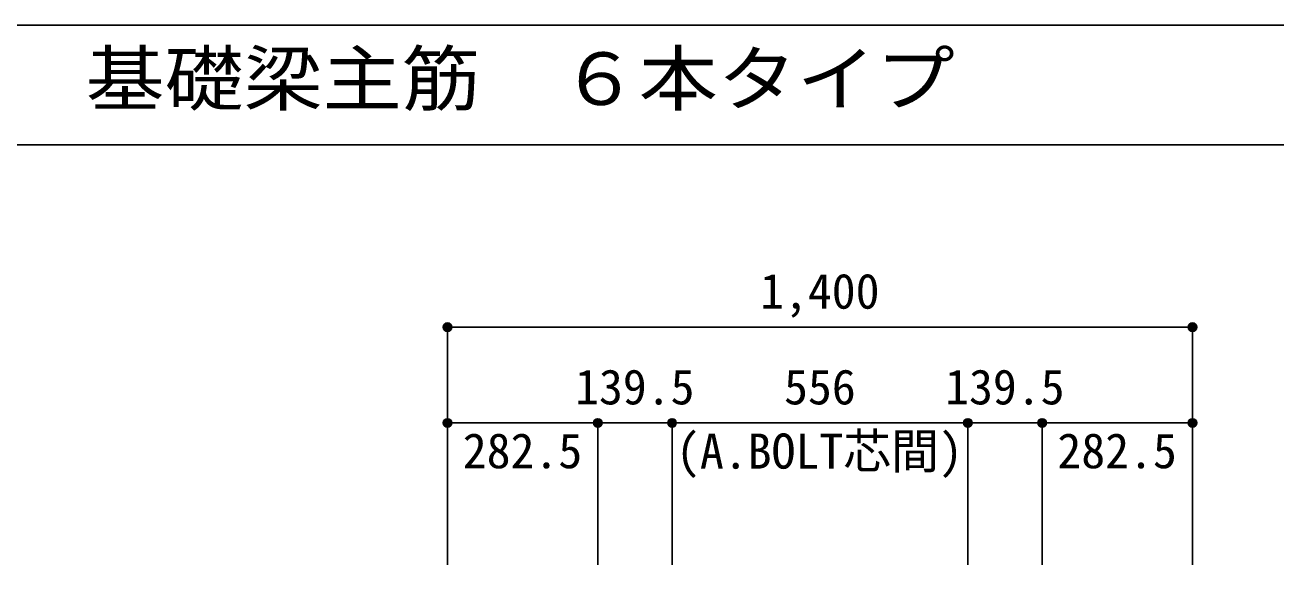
# Model space of a CAD drawing. Units: millimetres at full size, sheet at 1:30. Extents: x -5973 to 5954, y -4195 to 4201.
# Drawn here: x -942 to 1409, y 3186 to 4201 of the extents above; entities that cross this region are included whole.
import ezdxf
from ezdxf.enums import TextEntityAlignment as Align

# ---------------------------------------------------------------- set-up
doc = ezdxf.new("R2010")
doc.units = ezdxf.units.MM
doc.header["$LTSCALE"] = 30
doc.header["$PDMODE"] = 32
doc.header["$PDSIZE"] = 15
for name, color, linetype in [('0-7_文字', 4, 'Continuous'), ('0-D_寸法', 4, 'Continuous'), ('6-7_文字', 7, 'Continuous'), ('F-0_枠', 6, 'Continuous')]:
    doc.layers.add(name, color=color, linetype=linetype)
doc.styles.add('ＭＳ ゴシック', font='')
doc.styles.get('ＭＳ ゴシック').set_extended_font_data('MS Gothic')

msp = doc.modelspace()

# ---------------------------------------------------------------- linework, layer by layer
at = {"layer": '0-D_寸法'}
for p, q in [((-147.56, 3633.07), (-147.56, 3453.07)), ((-147.56, 3633.07), (-147.56, 3453.07)), ((-147.56, 3633.07), (1252.44, 3633.07)), ((1252.44, 3633.07), (1252.44, 3186.03)), ((134.94, 3453.07), (-147.56, 3453.07)), ((-147.56, 3453.07), (-147.56, 3186.03)), ((274.44, 3453.07), (134.94, 3453.07)), ((134.94, 3453.07), (134.94, 3186.03)), ((830.44, 3453.07), (274.44, 3453.07)), ((274.44, 3453.07), (274.44, 3186.03)), ((969.94, 3453.07), (830.44, 3453.07)), ((830.44, 3453.07), (830.44, 3186.03)), ((1252.44, 3453.07), (969.94, 3453.07)), ((969.94, 3453.07), (969.94, 3186.03)), ((1252.44, 3453.07), (1252.44, 3186.03))]:
    msp.add_line(p, q, dxfattribs=at)
for centre, radius in [((-147.56, 3633.07), 8), ((-147.56, 3633.07), 7.2), ((-147.56, 3633.07), 6.4), ((-147.56, 3633.07), 5.6), ((-147.56, 3633.07), 4.8), ((-147.56, 3633.07), 4), ((-147.56, 3633.07), 3.2), ((-147.56, 3633.07), 2.4), ((-147.56, 3633.07), 1.6), ((-147.56, 3633.07), 0.8), ((1252.44, 3633.07), 8), ((1252.44, 3633.07), 7.2), ((1252.44, 3633.07), 6.4), ((1252.44, 3633.07), 5.6), ((1252.44, 3633.07), 4.8), ((1252.44, 3633.07), 4), ((1252.44, 3633.07), 3.2), ((1252.44, 3633.07), 2.4), ((1252.44, 3633.07), 1.6), ((1252.44, 3633.07), 0.8), ((-147.56, 3453.07), 8), ((-147.56, 3453.07), 7.2), ((-147.56, 3453.07), 6.4), ((-147.56, 3453.07), 5.6), ((-147.56, 3453.07), 4.8), ((-147.56, 3453.07), 4), ((-147.56, 3453.07), 3.2), ((134.94, 3453.07), 8), ((134.94, 3453.07), 7.2), ((134.94, 3453.07), 6.4), ((134.94, 3453.07), 5.6), ((134.94, 3453.07), 4.8), ((134.94, 3453.07), 4), ((134.94, 3453.07), 3.2), ((274.44, 3453.07), 8), ((274.44, 3453.07), 7.2), ((274.44, 3453.07), 6.4), ((274.44, 3453.07), 5.6), ((274.44, 3453.07), 4.8), ((274.44, 3453.07), 4), ((274.44, 3453.07), 3.2), ((830.44, 3453.07), 8), ((830.44, 3453.07), 7.2), ((830.44, 3453.07), 6.4), ((830.44, 3453.07), 5.6), ((830.44, 3453.07), 4.8), ((830.44, 3453.07), 4), ((830.44, 3453.07), 3.2), ((969.94, 3453.07), 8), ((969.94, 3453.07), 7.2), ((969.94, 3453.07), 6.4), ((969.94, 3453.07), 5.6), ((969.94, 3453.07), 4.8), ((969.94, 3453.07), 4), ((969.94, 3453.07), 3.2), ((1252.44, 3453.07), 8), ((1252.44, 3453.07), 7.2), ((1252.44, 3453.07), 6.4), ((1252.44, 3453.07), 5.6), ((1252.44, 3453.07), 4.8), ((1252.44, 3453.07), 4), ((1252.44, 3453.07), 3.2), ((-147.56, 3453.07), 2.4), ((-147.56, 3453.07), 1.6), ((-147.56, 3453.07), 0.8), ((134.94, 3453.07), 2.4), ((134.94, 3453.07), 1.6), ((134.94, 3453.07), 0.8), ((274.44, 3453.07), 2.4), ((274.44, 3453.07), 1.6), ((274.44, 3453.07), 0.8), ((830.44, 3453.07), 2.4), ((830.44, 3453.07), 1.6), ((830.44, 3453.07), 0.8), ((969.94, 3453.07), 2.4), ((969.94, 3453.07), 1.6), ((969.94, 3453.07), 0.8), ((1252.44, 3453.07), 2.4), ((1252.44, 3453.07), 1.6), ((1252.44, 3453.07), 0.8)]:
    msp.add_circle(centre, radius, dxfattribs=at)
at = {"layer": '0-D_寸法', "color": 7}
for p in [(-147.56, 3633.07), (-147.56, 3633.07), (1252.44, 3633.07), (-147.56, 3453.07), (134.94, 3453.07), (274.44, 3453.07), (830.44, 3453.07), (969.94, 3453.07), (1252.44, 3453.07)]:
    msp.add_point(p, dxfattribs=at)
at = {"layer": 'F-0_枠'}
msp.add_line((-5972.88, 4201.15), (5954.1, 4201.15), dxfattribs=at)
at = {"layer": 'F-0_枠', "color": 2}
msp.add_line((-5972.88, 3976.15), (3723.6, 3976.15), dxfattribs=at)

# ---------------------------------------------------------------- texts
at = {"layer": '0-7_文字', "style": 'ＭＳ ゴシック'}
msp.add_text('(A.BOLT芯間)', height=65.98, dxfattribs=at).set_placement((281.92, 3347.39), align=Align.BOTTOM_LEFT)
at = {"layer": '0-D_寸法', "style": 'ＭＳ ゴシック'}
for s, p in [('1,400', (439.94, 3648.07)), ('139.5', (92.19, 3468.07)), ('556', (484.94, 3468.07)), ('139.5', (787.69, 3468.07)), ('282.5', (-118.81, 3348.07)), ('282.5', (998.69, 3348.07))]:
    msp.add_text(s, height=65.98, dxfattribs=at).set_placement(p, align=Align.BOTTOM_LEFT)
at = {"layer": '6-7_文字', "color": 2, "style": 'ＭＳ ゴシック', "width": 1.1}
msp.add_text('\u3000\u3000基礎梁主筋\u3000６本タイプ', height=98.97, dxfattribs=at).set_placement((-1124.64, 4021.15), align=Align.BOTTOM_LEFT)

doc.saveas('drawing.dxf')
